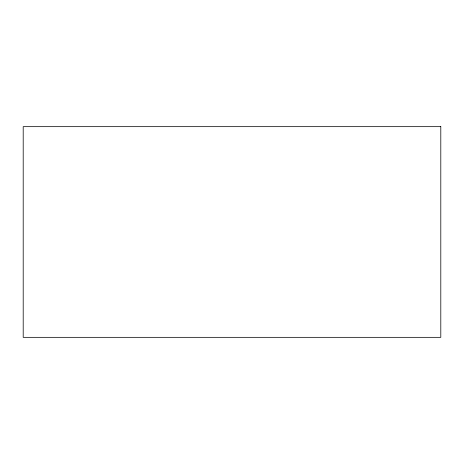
<?xml version="1.0" encoding="UTF-8"?>
<svg xmlns="http://www.w3.org/2000/svg" width="464" height="464" viewBox="0 0 464 464"><rect width="100%" height="100%" fill="white"/><g stroke="black" fill="none" stroke-linecap="round" stroke-linejoin="round"><path stroke-width="0.7" d="M440.8 126.66L23.2 126.66L23.2 337.34L440.8 337.34L440.8 126.66"/></g></svg>
